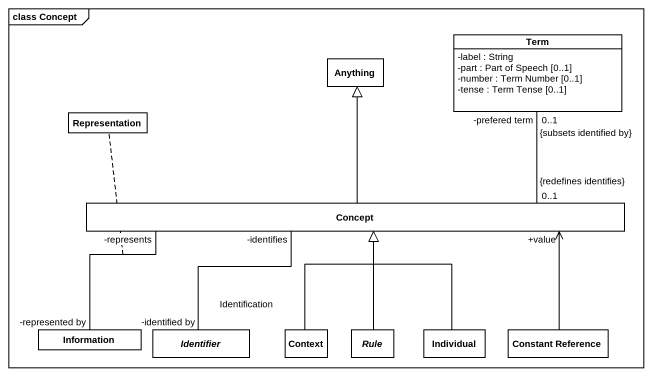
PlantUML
@startuml
mainframe class Concept
hide circle
hide empty members
skinparam classAttributeIconSize 0
class Term {
  -label : String
  -part : Part of Speech [0..1]
  -number : Term Number [0..1]
  -tense : Term Tense [0..1]
}
class Anything
class Representation
class Concept
class Information
abstract class Identifier
class Context
abstract class Rule
class Individual
class "Constant Reference" as Constant_Reference
Concept "0..1\n{redefines identifies}" -up- "-prefered term\n0..1\n{subsets identified by}" Term
Concept -up-|> Anything
Information "-represented by" -right- "-represents" Concept
(Information, Concept) .. Representation
Identifier "-identified by" -up- "-identifies" Concept : Identification
Context -up-|> Concept
Rule -up-|> Concept
Individual -up-|> Concept
Constant_Reference -up-> "+value" Concept
@enduml
